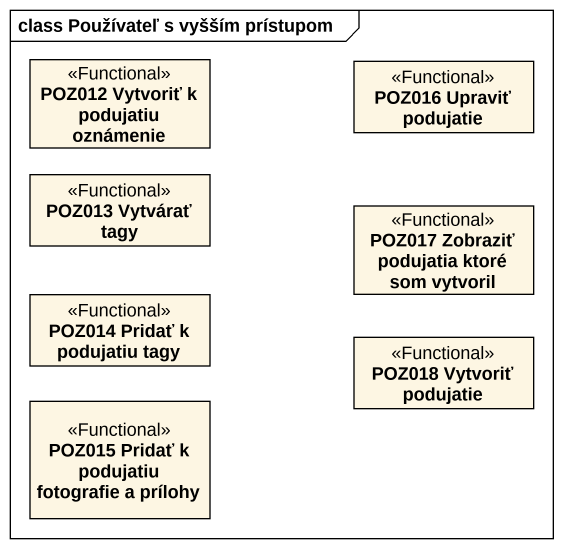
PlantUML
@startuml
mainframe class Používateľ s vyšším prístupom
hide circle
hide empty members
class "POZ012 Vytvoriť k podujatiu oznámenie" as POZ012_Vytvoriť_k_podujatiu <<Functional>>
class "POZ016 Upraviť podujatie" as POZ016_Upraviť_podujatie <<Functional>>
class "POZ013 Vytvárať tagy" as POZ013_Vytvárať_tagy <<Functional>>
class "POZ017 Zobraziť podujatia ktoré som vytvoril" as POZ017_Zobraziť_podujatia <<Functional>>
class "POZ014 Pridať k podujatiu tagy" as POZ014_Pridať_k_podujatiu <<Functional>>
class "POZ018 Vytvoriť podujatie" as POZ018_Vytvoriť_podujatie <<Functional>>
class "POZ015 Pridať k podujatiu fotografie a prílohy" as POZ015_Pridať_k_podujatiu <<Functional>>
@enduml
